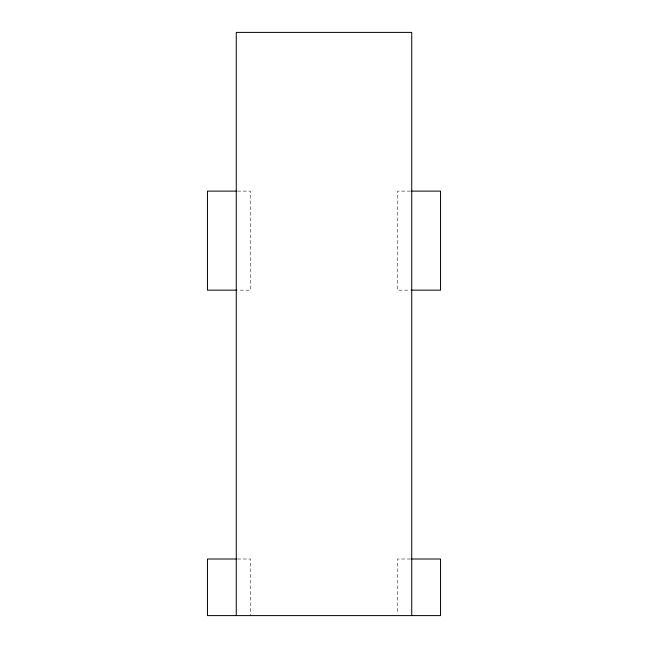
<?xml version="1.0" encoding="UTF-8"?>
<svg xmlns="http://www.w3.org/2000/svg" width="648" height="648" viewBox="0 0 648 648"><rect width="100%" height="100%" fill="white"/><g stroke="black" fill="none" stroke-linecap="round" stroke-linejoin="round"><path stroke-width="0.49" stroke-dasharray="3.24 2.43" d="M237.468 191.111L250.468 191.111L250.468 290.158L237.468 290.158M410.532 191.111L397.532 191.111L397.532 290.158L410.532 290.158M237.468 559.005L250.468 559.005L250.468 615.6M410.532 559.005L397.532 559.005L397.532 613.575"/><path stroke-width="0.97" d="M236.463 191.111L207.457 191.111L207.457 290.158L236.463 290.158M411.537 191.111L440.543 191.111L440.543 290.158L411.537 290.158M236.463 559.005L207.457 559.005L207.457 615.6L440.543 615.6L440.543 559.005L411.537 559.005M411.731 615.6L411.731 32.4L236.269 32.4L236.269 615.6"/></g></svg>
